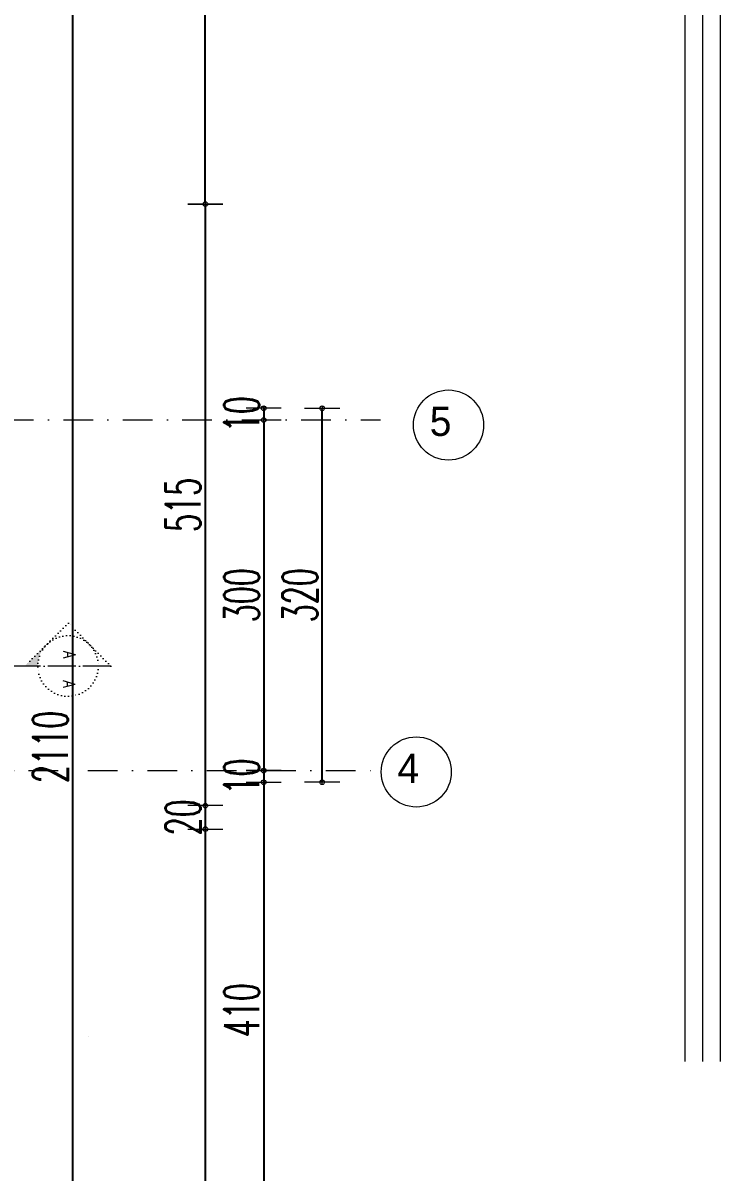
# Model space of a CAD drawing. Header units: millimetres. Extents: x -16104 to 67872, y -88009 to 12107.
# Drawn here: x 34851 to 35448, y 10156 to 11140 of the extents above; entities that cross this region are included whole.
import ezdxf
from ezdxf.enums import TextEntityAlignment as Align

# ---------------------------------------------------------------- set-up
doc = ezdxf.new("R2010")
doc.units = ezdxf.units.MM
for name, pattern in [('ACAD_ISO04W100', [30, 24, -3, 0, -3]), ('ACAD_ISO07W100', [3, 0, -3]), ('DASHDOTX2', [50.8, 25.4, -12.7, 0, -12.7])]:
    doc.linetypes.add(name, pattern=pattern)
doc.layers.get('0').update_dxf_attribs({"color": 241})
for name, color, linetype, lineweight in [('AKS', 1, 'ACAD_ISO07W100', 5), ('akslar', 144, 'Continuous', 20), ('c05', 32, 'Continuous', 13), ('OLCU', 54, 'Continuous', 13)]:
    doc.layers.add(name, color=color, linetype=linetype, lineweight=lineweight)
doc.styles.add('DIM', font='Txttw.shx', dxfattribs={"width": 0.6})
doc.styles.add('DIMENSIONS', font='simplex', dxfattribs={"width": 0.8})
doc.dimstyles.new('50', dxfattribs={"dimscale": 0, "dimtxt": 30, "dimasz": 1, "dimexe": 0, "dimexo": 2, "dimgap": 4, "dimtad": 1, "dimdec": 0, "dimzin": 0, "dimdsep": 46, "dimtxsty": 'DIM', "dimblk1": 'DOT', "dimblk2": 'DOT', "dimsah": 1, "dimcen": 1.5, "dimdle": 3, "dimse1": 1, "dimse2": 1, "dimclrd": 256, "dimclre": 9, "dimclrt": 256, "dimadec": 0, "dimazin": 0, "dimtfac": 0.24, "dimtdec": 0, "dimtix": 1, "dimtmove": 2, "dimatfit": 3, "dimldrblk": 'DOT', "dimfxl": 0, "dimtolj": 1, "dimtzin": 15, "dimarcsym": 0})

# ---------------------------------------------------------------- blocks, each defined once
blk = doc.blocks.new('DOT')
for p, q in [((0, 15), (0, -15)), ((-2, 0), (0, 0)), ((2, 0), (0, 0))]:
    blk.add_line(p, q)
blk.add_circle((0, 0), 2)
blk = doc.blocks.new('*D817')
at = {"layer": 'Defpoints', "color": 0, "transparency": 16777216}
for p in [(34972.48, 10450.04), (35007.48, 9705.54), (35007.48, 9705.54)]:
    blk.add_point(p, dxfattribs=at)
at = {"layer": 'OLCU', "lineweight": -2, "transparency": 16777216}
blk.add_line((35007.48, 10449.04), (35007.48, 9706.54), dxfattribs=at)
for p, rotation in [((35007.48, 10450.04), 90), ((35007.48, 9705.54), 270)]:
    blk.add_blockref('DOT', p, dxfattribs=dict(at, rotation=rotation))
at = {"layer": 'OLCU', "transparency": 16777216, "insert": (34988.48, 10077.79), "char_height": 30, "attachment_point": 5, "rotation": 90, "style": 'DIM'}
blk.add_mtext('\\A1;745', dxfattribs=at)
blk = doc.blocks.new('*D818')
at = {"layer": 'Defpoints', "color": 0, "transparency": 16777216}
for p in [(35057.48, 10800.04), (35057.48, 10500.04), (35057.48, 10500.04)]:
    blk.add_point(p, dxfattribs=at)
at = {"layer": 'OLCU', "lineweight": -2, "transparency": 16777216}
blk.add_line((35057.48, 10799.04), (35057.48, 10501.04), dxfattribs=at)
for p, rotation in [((35057.48, 10800.04), 90), ((35057.48, 10500.04), 270)]:
    blk.add_blockref('DOT', p, dxfattribs=dict(at, rotation=rotation))
at = {"layer": 'OLCU', "transparency": 16777216, "insert": (35038.48, 10650.04), "char_height": 30, "attachment_point": 5, "rotation": 90, "style": 'DIM'}
blk.add_mtext('\\A1;300', dxfattribs=at)
blk = doc.blocks.new('*D819')
at = {"layer": 'Defpoints', "color": 0, "transparency": 16777216}
for p in [(35057.48, 10500.04), (35057.48, 10090.04), (35057.48, 10090.04)]:
    blk.add_point(p, dxfattribs=at)
at = {"layer": 'OLCU', "lineweight": -2, "transparency": 16777216}
blk.add_line((35057.48, 10499.04), (35057.48, 10091.04), dxfattribs=at)
for p, rotation in [((35057.48, 10500.04), 90), ((35057.48, 10090.04), 270)]:
    blk.add_blockref('DOT', p, dxfattribs=dict(at, rotation=rotation))
at = {"layer": 'OLCU', "transparency": 16777216, "insert": (35038.48, 10295.04), "char_height": 30, "attachment_point": 5, "rotation": 90, "style": 'DIM'}
blk.add_mtext('\\A1;410', dxfattribs=at)
blk = doc.blocks.new('*D823')
at = {"layer": 'Defpoints', "color": 0, "transparency": 16777216}
for p in [(35072.48, 10810.05), (35107.48, 10810.05), (35072.48, 10490.04)]:
    blk.add_point(p, dxfattribs=at)
at = {"layer": 'OLCU', "lineweight": -2, "transparency": 16777216}
blk.add_line((35107.48, 10491.04), (35107.48, 10809.05), dxfattribs=at)
for p, rotation in [((35107.48, 10810.05), 90), ((35107.48, 10490.04), 270)]:
    blk.add_blockref('DOT', p, dxfattribs=dict(at, rotation=rotation))
at = {"layer": 'OLCU', "transparency": 16777216, "insert": (35088.48, 10650.04), "char_height": 30, "attachment_point": 5, "rotation": 90, "style": 'DIM'}
blk.add_mtext('\\A1;320', dxfattribs=at)
blk = doc.blocks.new('*D843')
at = {"layer": 'Defpoints', "color": 0, "transparency": 16777216}
for p in [(34907.48, 10984.73), (34907.48, 10470.04), (35007.48, 10470.04)]:
    blk.add_point(p, dxfattribs=at)
at = {"layer": 'OLCU', "lineweight": -2, "transparency": 16777216}
blk.add_line((35007.48, 10983.73), (35007.48, 10471.04), dxfattribs=at)
for p, rotation in [((35007.48, 10984.73), 90), ((35007.48, 10470.04), 270)]:
    blk.add_blockref('DOT', p, dxfattribs=dict(at, rotation=rotation))
at = {"layer": 'OLCU', "transparency": 16777216, "insert": (34988.48, 10727.39), "char_height": 30, "attachment_point": 5, "rotation": 90, "style": 'DIM'}
blk.add_mtext('\\A1;515', dxfattribs=at)
blk = doc.blocks.new('*D844')
at = {"layer": 'Defpoints', "color": 0, "transparency": 16777216}
for p in [(35007.48, 11425.04), (35007.48, 11425.04), (35007.48, 10984.73)]:
    blk.add_point(p, dxfattribs=at)
at = {"layer": 'OLCU', "lineweight": -2, "transparency": 16777216}
blk.add_line((35007.48, 10985.73), (35007.48, 11424.04), dxfattribs=at)
for p, rotation in [((35007.48, 11425.04), 90), ((35007.48, 10984.73), 270)]:
    blk.add_blockref('DOT', p, dxfattribs=dict(at, rotation=rotation))
at = {"layer": 'OLCU', "transparency": 16777216, "insert": (34988.48, 11204.89), "char_height": 30, "attachment_point": 5, "rotation": 90, "style": 'DIM'}
blk.add_mtext('\\A1;440', dxfattribs=at)
blk = doc.blocks.new('*D855')
at = {"layer": 'Defpoints', "color": 0, "transparency": 16777216}
for p in [(35007.48, 10470.04), (35007.48, 10450.04), (35007.48, 10450.04)]:
    blk.add_point(p, dxfattribs=at)
at = {"layer": 'OLCU', "lineweight": -2, "transparency": 16777216}
for p, q in [((35007.48, 10471.04), (35007.48, 10472.04)), ((35007.48, 10470.04), (35007.48, 10450.04)), ((35007.48, 10449.04), (35007.48, 10448.04))]:
    blk.add_line(p, q, dxfattribs=at)
for p, rotation in [((35007.48, 10470.04), 270), ((35007.48, 10450.04), 90)]:
    blk.add_blockref('DOT', p, dxfattribs=dict(at, rotation=rotation))
at = {"layer": 'OLCU', "transparency": 16777216, "insert": (34988.48, 10460.04), "char_height": 30, "attachment_point": 5, "rotation": 90, "style": 'DIM'}
blk.add_mtext('\\A1;20', dxfattribs=at)
blk = doc.blocks.new('*D863')
at = {"layer": 'Defpoints', "color": 0, "transparency": 16777216}
for p in [(35007.48, 10810.05), (35007.48, 10800.04), (35057.48, 10800.04)]:
    blk.add_point(p, dxfattribs=at)
at = {"layer": 'OLCU', "lineweight": -2, "transparency": 16777216}
for p, q in [((35057.48, 10811.05), (35057.48, 10812.05)), ((35057.48, 10810.05), (35057.48, 10800.04)), ((35057.48, 10799.04), (35057.48, 10798.04))]:
    blk.add_line(p, q, dxfattribs=at)
for p, rotation in [((35057.48, 10810.05), 270), ((35057.48, 10800.04), 90)]:
    blk.add_blockref('DOT', p, dxfattribs=dict(at, rotation=rotation))
at = {"layer": 'OLCU', "transparency": 16777216, "insert": (35038.48, 10805.05), "char_height": 30, "attachment_point": 5, "rotation": 90, "style": 'DIM'}
blk.add_mtext('\\A1;10', dxfattribs=at)
blk = doc.blocks.new('*D864')
at = {"layer": 'Defpoints', "color": 0, "transparency": 16777216}
for p in [(35007.48, 10500.04), (35007.48, 10490.04), (35057.48, 10490.04)]:
    blk.add_point(p, dxfattribs=at)
at = {"layer": 'OLCU', "lineweight": -2, "transparency": 16777216}
for p, q in [((35057.48, 10501.04), (35057.48, 10502.04)), ((35057.48, 10500.04), (35057.48, 10490.04)), ((35057.48, 10489.04), (35057.48, 10488.04))]:
    blk.add_line(p, q, dxfattribs=at)
for p, rotation in [((35057.48, 10500.04), 270), ((35057.48, 10490.04), 90)]:
    blk.add_blockref('DOT', p, dxfattribs=dict(at, rotation=rotation))
at = {"layer": 'OLCU', "transparency": 16777216, "insert": (35038.48, 10495.04), "char_height": 30, "attachment_point": 5, "rotation": 90, "style": 'DIM'}
blk.add_mtext('\\A1;10', dxfattribs=at)
blk = doc.blocks.new('*D441')
at = {"layer": 'Defpoints', "color": 0, "transparency": 16777216}
for p in [(34893.86, 11575.04), (34893.86, 9465.54), (34893.86, 9465.54)]:
    blk.add_point(p, dxfattribs=at)
at = {"layer": 'OLCU', "lineweight": -2, "transparency": 16777216}
blk.add_line((34893.86, 11574.04), (34893.86, 9466.54), dxfattribs=at)
for p, rotation in [((34893.86, 11575.04), 90), ((34893.86, 9465.54), 270)]:
    blk.add_blockref('DOT', p, dxfattribs=dict(at, rotation=rotation))
at = {"layer": 'OLCU', "transparency": 16777216, "insert": (34874.86, 10520.29), "char_height": 30, "attachment_point": 5, "rotation": 90, "style": 'DIM'}
blk.add_mtext('\\A1;2110', dxfattribs=at)

msp = doc.modelspace()

# ---------------------------------------------------------------- hatches: boundary and pattern name
at = {"layer": 'AKS'}
msp.add_hatch(color=1, dxfattribs=at).paths.add_polyline_path([(34853.32, 10589.91), (34871.79, 10608.11, 0.198912), (34864.06, 10589.83)])
msp.add_hatch(color=1, dxfattribs=at).paths.add_polyline_path([(34853.32, 10589.91), (34871.79, 10608.11, 0.198912), (34864.06, 10589.83)])

# ---------------------------------------------------------------- linework, layer by layer
at = {"layer": 'AKS', "color": 1, "linetype": 'ACAD_ISO07W100'}
for p, q in [((34890.26, 10626.3), (34853.32, 10589.91)), ((34926.66, 10589.37), (34890.26, 10626.3))]:
    msp.add_line(p, q, dxfattribs=at)
at = {"layer": 'AKS', "color": 1, "linetype": 'ACAD_ISO04W100'}
msp.add_line((34926.66, 10589.37), (32318.31, 10589.37), dxfattribs=at)
at = {"layer": 'AKS', "linetype": 'ByBlock'}
for centre in [(35215.65, 10795.72), (35188.04, 10498.87)]:
    msp.add_circle(centre, 30, dxfattribs=at)
at = {"layer": 'AKS', "color": 1, "linetype": 'ACAD_ISO07W100'}
msp.add_circle((34889.99, 10589.64), 25.93, dxfattribs=at)
at = {"layer": 'akslar', "linetype": 'DASHDOTX2'}
for p, q in [((34122.48, 10800.04), (35157.48, 10800.04)), ((32107.48, 10500.04), (35157.48, 10500.04))]:
    msp.add_line(p, q, dxfattribs=at)
at = {"layer": 'c05'}
for points in [[(35448.03, 8939.59), (35448.03, 8729.34), (31917.77, 8729.34), (31917.77, 12107.12), (35448.03, 12107.12), (35448.03, 10251.03)], [(35433.03, 8939.59), (35433.03, 8744.34), (31932.77, 8744.34), (31932.77, 12092.12), (35433.03, 12092.12), (35433.03, 10251.03)], [(35418.03, 8939.59), (35418.03, 8759.34), (31947.77, 8759.34), (31947.77, 12077.12), (35418.03, 12077.12), (35418.03, 10251.03)]]:
    msp.add_lwpolyline(points, dxfattribs=at)
at = {"layer": 'OLCU'}
msp.add_line((34907.48, 10272.79), (34907.48, 10272.79), dxfattribs=at)

# ---------------------------------------------------------------- texts
at = {"layer": 'AKS', "color": 1, "style": 'DIMENSIONS', "width": 0.8}
for p in [(34891.11, 10599.02), (34890.98, 10573.87)]:
    msp.add_text('A', height=10.37, rotation=269.57786, dxfattribs=at).set_placement(p, align=Align.MIDDLE)
at = {"layer": 'AKS', "char_height": 25, "width": 35.6591, "attachment_point": 1}
for s, insert in [('5', (35199.55, 10811.39)), ('4', (35171.94, 10514.54))]:
    msp.add_mtext(s, dxfattribs=dict(at, insert=insert))

# ---------------------------------------------------------------- dimensions: what is measured, and where the dimension line sits
at = {"layer": 'OLCU'}
for base, p1, p2, text, picture, middle in [((34893.86, 9465.54), (34893.86, 11575.04), (34893.86, 9465.54), '2110', '*D441', (34874.86, 10520.29)), ((35107.48, 10810.05), (35072.48, 10490.04), (35072.48, 10810.05), '320', '*D823', (35088.48, 10650.04)), ((35057.48, 10500.04), (35057.48, 10800.04), (35057.48, 10500.04), '300', '*D818', (35038.48, 10650.04))]:
    dim = msp.add_linear_dim(base=base, p1=p1, p2=p2, angle=90, text=text, dimstyle='50', override={"dimscale": 1}, dxfattribs=at)
    dim.commit()
    dim.dimension.update_dxf_attribs({"geometry": picture, "text_midpoint": middle})
for base, p1, p2, picture, middle in [((35007.48, 11425.04), (35007.48, 10984.73), (35007.48, 11425.04), '*D844', (34988.48, 11204.89)), ((35007.48, 10470.04), (34907.48, 10984.73), (34907.48, 10470.04), '*D843', (34988.48, 10727.39)), ((35057.48, 10800.04), (35007.48, 10810.05), (35007.48, 10800.04), '*D863', (35038.48, 10805.05)), ((35057.48, 10490.04), (35007.48, 10500.04), (35007.48, 10490.04), '*D864', (35038.48, 10495.04)), ((35057.48, 10090.04), (35057.48, 10500.04), (35057.48, 10090.04), '*D819', (35038.48, 10295.04)), ((35007.48, 10450.04), (35007.48, 10470.04), (35007.48, 10450.04), '*D855', (34988.48, 10460.04)), ((35007.48277425, 9705.54463968), (34972.48277425, 10450.04463968), (35007.48277425, 9705.54463968), '*D817', (34988.48277425, 10077.79463968))]:
    dim = msp.add_linear_dim(base=base, p1=p1, p2=p2, angle=90, dimstyle='50', override={"dimscale": 1}, dxfattribs=at)
    dim.commit()
    dim.dimension.update_dxf_attribs({"geometry": picture, "text_midpoint": middle})

doc.saveas('drawing.dxf')
